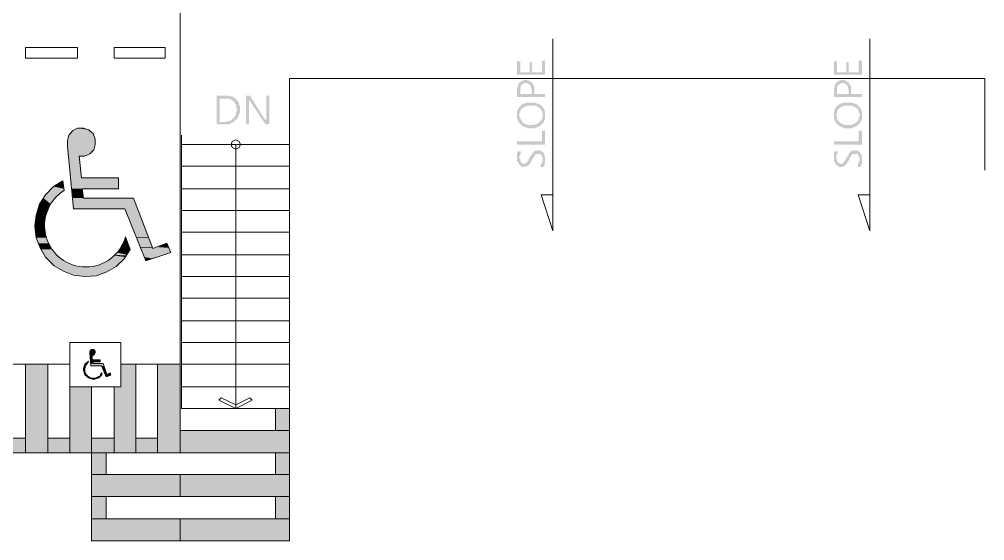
# Model space of a CAD drawing. Header units: millimetres. Extents: x -2246 to 101218, y 0 to 66109.
# Drawn here: x 59306 to 72471, y 6405 to 13514 of the extents above; entities that cross this region are included whole.
import ezdxf

# ---------------------------------------------------------------- set-up
doc = ezdxf.new("R2010")
doc.units = ezdxf.units.MM
doc.layers.add('PDF_솔리드 채우기', color=7, linetype='Continuous')
doc.layers.add('PDF_형상', color=7, linetype='Continuous')

msp = doc.modelspace()

# ---------------------------------------------------------------- hatches: boundary and pattern name
at = {"layer": 'PDF_솔리드 채우기', "transparency": 33554559}
for points in [[(66095, 12941), (66095, 12761), (66476, 12761), (66476, 12951), (66434, 12951), (66434, 12792), (66296, 12792), (66296, 12930), (66264, 12930), (66264, 12792), (66137, 12792), (66137, 12941)], [(70416, 12941), (70416, 12761), (70798, 12761), (70798, 12951), (70755, 12951), (70755, 12792), (70618, 12792), (70618, 12930), (70586, 12930), (70586, 12792), (70459, 12792), (70459, 12941)], [(66095, 12559), (66095, 12454), (66476, 12454), (66476, 12496), (66328, 12496), (66328, 12549), (66328, 12559), (66328, 12570), (66328, 12581), (66328, 12591), (66328, 12602), (66317, 12612), (66317, 12623), (66307, 12634), (66307, 12634), (66296, 12644), (66296, 12655), (66296, 12496), (66137, 12496), (66137, 12549), (66137, 12655), (66127, 12655), (66127, 12644), (66116, 12644), (66116, 12634), (66105, 12623), (66105, 12612), (66105, 12602), (66105, 12591), (66095, 12581), (66095, 12570)], [(66137, 12655), (66137, 12549), (66137, 12559), (66137, 12570), (66137, 12581), (66137, 12591), (66148, 12602), (66148, 12602), (66148, 12612), (66158, 12623), (66158, 12623), (66169, 12634), (66180, 12634), (66180, 12634), (66190, 12644), (66201, 12644), (66211, 12644), (66222, 12644), (66233, 12644), (66243, 12634), (66254, 12634), (66254, 12634), (66264, 12623), (66275, 12612), (66275, 12612), (66275, 12602), (66286, 12602), (66286, 12591), (66286, 12581), (66286, 12570), (66296, 12559), (66296, 12549), (66296, 12496), (66296, 12655), (66286, 12655), (66275, 12665), (66264, 12665), (66264, 12676), (66254, 12676), (66243, 12676), (66233, 12687), (66222, 12687), (66211, 12687), (66211, 12687), (66201, 12687), (66190, 12687), (66180, 12676), (66169, 12676), (66158, 12676), (66148, 12665), (66137, 12665)], [(70416, 12559), (70416, 12454), (70798, 12454), (70798, 12496), (70650, 12496), (70650, 12549), (70650, 12559), (70650, 12570), (70650, 12581), (70650, 12591), (70650, 12602), (70639, 12612), (70639, 12623), (70628, 12634), (70628, 12634), (70618, 12644), (70618, 12655), (70618, 12496), (70459, 12496), (70459, 12549), (70459, 12655), (70448, 12655), (70448, 12644), (70438, 12644), (70438, 12634), (70427, 12623), (70427, 12612), (70427, 12602), (70427, 12591), (70416, 12581), (70416, 12570)], [(70459, 12655), (70459, 12549), (70459, 12559), (70459, 12570), (70459, 12581), (70459, 12591), (70459, 12602), (70469, 12602), (70469, 12612), (70480, 12623), (70480, 12623), (70491, 12634), (70501, 12634), (70501, 12634), (70512, 12644), (70522, 12644), (70533, 12644), (70544, 12644), (70554, 12644), (70565, 12634), (70565, 12634), (70575, 12634), (70586, 12623), (70597, 12612), (70597, 12612), (70597, 12602), (70607, 12602), (70607, 12591), (70607, 12581), (70607, 12570), (70618, 12559), (70618, 12549), (70618, 12496), (70618, 12655), (70607, 12655), (70597, 12665), (70586, 12665), (70586, 12676), (70575, 12676), (70565, 12676), (70554, 12687), (70544, 12687), (70533, 12687), (70533, 12687), (70522, 12687), (70512, 12687), (70501, 12676), (70491, 12676), (70480, 12676), (70469, 12665), (70459, 12665)], [(62102, 12475), (61996, 12475), (61996, 12083), (62102, 12083), (62102, 12083), (62112, 12083), (62123, 12083), (62144, 12083), (62155, 12083), (62165, 12083), (62176, 12083), (62186, 12093), (62186, 12093), (62197, 12104), (62208, 12104), (62218, 12104), (62229, 12115), (62038, 12115), (62038, 12432), (62102, 12432), (62239, 12443), (62239, 12443), (62229, 12454), (62218, 12454), (62208, 12464), (62197, 12464), (62197, 12464), (62186, 12464), (62176, 12475), (62165, 12475), (62155, 12475), (62144, 12475), (62123, 12475), (62112, 12475)], [(62239, 12443), (62102, 12432), (62102, 12432), (62112, 12432), (62123, 12432), (62133, 12432), (62144, 12432), (62155, 12432), (62165, 12432), (62176, 12422), (62186, 12422), (62197, 12422), (62208, 12411), (62208, 12411), (62218, 12401), (62229, 12401), (62229, 12390), (62239, 12390), (62239, 12379), (62250, 12369), (62250, 12358), (62261, 12358), (62261, 12348), (62261, 12337), (62261, 12326), (62261, 12316), (62271, 12305), (62271, 12295), (62271, 12284), (62271, 12284), (62271, 12263), (62271, 12252), (62261, 12242), (62261, 12231), (62261, 12220), (62261, 12210), (62250, 12199), (62250, 12189), (62239, 12189), (62239, 12178), (62229, 12168), (62218, 12157), (62218, 12157), (62208, 12157), (62208, 12146), (62197, 12136), (62186, 12136), (62176, 12136), (62165, 12125), (62155, 12125), (62144, 12125), (62133, 12125), (62123, 12115), (62112, 12115), (62102, 12115), (62038, 12115), (62229, 12115), (62239, 12125), (62250, 12125), (62250, 12136), (62250, 12136), (62261, 12146), (62271, 12146), (62271, 12157), (62282, 12168), (62292, 12178), (62292, 12189), (62292, 12199), (62303, 12210), (62303, 12220), (62303, 12220), (62314, 12242), (62314, 12252), (62314, 12263), (62314, 12273), (62314, 12284), (62314, 12295), (62314, 12305), (62314, 12316), (62314, 12326), (62314, 12337), (62303, 12348), (62303, 12358), (62303, 12369), (62303, 12369), (62292, 12379), (62292, 12390), (62282, 12401), (62282, 12401), (62271, 12411), (62271, 12422), (62261, 12422), (62261, 12432), (62250, 12432)], [(62451, 12475), (62398, 12475), (62398, 12083), (62441, 12083), (62441, 12369), (62441, 12379), (62441, 12401), (62441, 12411), (62441, 12422), (62441, 12422), (62441, 12422)], [(62451, 12475), (62441, 12422), (62441, 12422), (62441, 12411), (62451, 12401), (62663, 12083), (62674, 12136), (62674, 12136), (62663, 12146), (62652, 12157)], [(62716, 12475), (62674, 12475), (62674, 12189), (62674, 12189), (62674, 12178), (62674, 12157), (62674, 12146), (62674, 12146), (62674, 12136), (62674, 12136), (62663, 12083), (62716, 12083)], [(66095, 12210), (66095, 12210), (66095, 12189), (66095, 12178), (66095, 12168), (66095, 12157), (66095, 12157), (66105, 12146), (66105, 12136), (66105, 12125), (66116, 12115), (66116, 12104), (66127, 12104), (66127, 12210), (66127, 12220), (66127, 12231), (66137, 12242), (66137, 12252), (66137, 12263), (66137, 12263), (66148, 12273), (66148, 12284), (66158, 12295), (66169, 12295), (66169, 12305), (66180, 12316), (66190, 12316), (66190, 12316), (66201, 12326), (66211, 12326), (66222, 12326), (66233, 12337), (66243, 12337), (66254, 12337), (66264, 12337), (66275, 12337), (66286, 12337), (66296, 12337), (66307, 12337), (66317, 12337), (66328, 12337), (66339, 12337), (66349, 12326), (66360, 12326), (66370, 12326), (66381, 12316), (66381, 12316), (66391, 12305), (66402, 12305), (66402, 12305), (66413, 12295), (66413, 12295), (66423, 12284), (66423, 12273), (66434, 12263), (66434, 12252), (66434, 12252), (66444, 12242), (66444, 12231), (66444, 12220), (66444, 12210), (66444, 12316), (66444, 12326), (66434, 12326), (66423, 12337), (66423, 12337), (66413, 12348), (66413, 12348), (66402, 12358), (66391, 12358), (66381, 12358), (66370, 12369), (66370, 12369), (66360, 12369), (66349, 12379), (66339, 12379), (66328, 12379), (66317, 12379), (66307, 12379), (66296, 12379), (66286, 12379), (66275, 12379), (66264, 12379), (66254, 12379), (66243, 12379), (66233, 12379), (66222, 12379), (66211, 12369), (66201, 12369), (66190, 12369), (66180, 12358), (66180, 12358), (66169, 12358), (66158, 12348), (66148, 12337), (66148, 12337), (66137, 12326), (66137, 12326), (66127, 12316), (66116, 12305), (66116, 12295), (66105, 12295), (66105, 12284), (66105, 12273), (66095, 12263), (66095, 12252), (66095, 12242), (66095, 12231), (66095, 12220)], [(70416, 12210), (70416, 12210), (70416, 12189), (70416, 12178), (70416, 12168), (70416, 12157), (70416, 12157), (70427, 12146), (70427, 12136), (70427, 12125), (70438, 12115), (70438, 12104), (70448, 12104), (70448, 12210), (70448, 12220), (70448, 12231), (70459, 12242), (70459, 12252), (70459, 12263), (70459, 12263), (70469, 12273), (70469, 12284), (70480, 12295), (70480, 12295), (70491, 12305), (70501, 12316), (70512, 12316), (70512, 12316), (70522, 12326), (70533, 12326), (70544, 12326), (70554, 12337), (70565, 12337), (70575, 12337), (70586, 12337), (70597, 12337), (70607, 12337), (70618, 12337), (70628, 12337), (70639, 12337), (70650, 12337), (70660, 12337), (70671, 12326), (70681, 12326), (70692, 12326), (70702, 12316), (70702, 12316), (70713, 12305), (70724, 12305), (70724, 12305), (70724, 12295), (70734, 12295), (70745, 12284), (70745, 12273), (70755, 12263), (70755, 12252), (70755, 12252), (70755, 12242), (70766, 12231), (70766, 12220), (70766, 12210), (70766, 12316), (70755, 12326), (70755, 12326), (70745, 12337), (70745, 12337), (70734, 12348), (70734, 12348), (70724, 12358), (70713, 12358), (70702, 12358), (70692, 12369), (70692, 12369), (70681, 12369), (70671, 12379), (70660, 12379), (70650, 12379), (70639, 12379), (70628, 12379), (70618, 12379), (70597, 12379), (70597, 12379), (70586, 12379), (70575, 12379), (70565, 12379), (70554, 12379), (70544, 12379), (70533, 12369), (70522, 12369), (70512, 12369), (70501, 12358), (70501, 12358), (70491, 12358), (70480, 12348), (70469, 12337), (70469, 12337), (70459, 12326), (70448, 12326), (70448, 12316), (70438, 12305), (70438, 12295), (70427, 12295), (70427, 12284), (70427, 12273), (70416, 12263), (70416, 12252), (70416, 12242), (70416, 12231), (70416, 12220)], [(66127, 12104), (66137, 12093), (66137, 12083), (66148, 12083), (66148, 12072), (66158, 12072), (66158, 12062), (66169, 12062), (66180, 12051), (66190, 12051), (66201, 12051), (66201, 12040), (66211, 12040), (66222, 12040), (66233, 12030), (66243, 12030), (66254, 12030), (66264, 12030), (66275, 12030), (66286, 12030), (66296, 12030), (66307, 12030), (66317, 12030), (66328, 12030), (66339, 12030), (66349, 12040), (66360, 12040), (66370, 12040), (66381, 12051), (66391, 12051), (66391, 12051), (66402, 12062), (66413, 12062), (66423, 12072), (66423, 12083), (66434, 12083), (66444, 12093), (66444, 12104), (66455, 12104), (66455, 12115), (66466, 12125), (66466, 12136), (66466, 12146), (66476, 12157), (66476, 12157), (66476, 12168), (66476, 12178), (66476, 12189), (66476, 12210), (66476, 12210), (66476, 12220), (66476, 12231), (66476, 12242), (66476, 12252), (66476, 12263), (66466, 12273), (66466, 12284), (66466, 12284), (66455, 12295), (66455, 12305), (66444, 12316), (66444, 12210), (66444, 12199), (66444, 12189), (66444, 12178), (66434, 12168), (66434, 12157), (66434, 12146), (66423, 12136), (66423, 12136), (66413, 12125), (66402, 12115), (66402, 12104), (66391, 12104), (66381, 12104), (66381, 12093), (66370, 12093), (66360, 12083), (66349, 12083), (66339, 12083), (66328, 12072), (66317, 12072), (66307, 12072), (66296, 12072), (66286, 12072), (66275, 12072), (66264, 12072), (66254, 12072), (66243, 12072), (66233, 12083), (66222, 12083), (66211, 12083), (66211, 12093), (66201, 12093), (66190, 12093), (66180, 12104), (66169, 12115), (66169, 12115), (66158, 12125), (66158, 12136), (66148, 12136), (66148, 12146), (66137, 12157), (66137, 12168), (66137, 12178), (66127, 12189), (66127, 12199), (66127, 12210)], [(70448, 12104), (70448, 12093), (70459, 12083), (70469, 12083), (70469, 12072), (70480, 12072), (70480, 12062), (70491, 12062), (70501, 12051), (70512, 12051), (70522, 12051), (70522, 12040), (70533, 12040), (70544, 12040), (70554, 12030), (70565, 12030), (70575, 12030), (70586, 12030), (70597, 12030), (70607, 12030), (70618, 12030), (70628, 12030), (70639, 12030), (70650, 12030), (70660, 12030), (70671, 12040), (70681, 12040), (70692, 12040), (70702, 12051), (70702, 12051), (70713, 12051), (70724, 12062), (70734, 12062), (70745, 12072), (70745, 12083), (70755, 12083), (70766, 12093), (70766, 12104), (70777, 12104), (70777, 12115), (70787, 12125), (70787, 12136), (70787, 12146), (70798, 12157), (70798, 12157), (70798, 12168), (70798, 12178), (70798, 12189), (70798, 12210), (70798, 12210), (70798, 12220), (70798, 12231), (70798, 12242), (70798, 12252), (70798, 12263), (70787, 12273), (70787, 12284), (70787, 12284), (70777, 12295), (70777, 12305), (70766, 12316), (70766, 12210), (70766, 12199), (70766, 12189), (70755, 12178), (70755, 12168), (70755, 12157), (70755, 12146), (70745, 12136), (70745, 12136), (70734, 12125), (70724, 12115), (70724, 12104), (70713, 12104), (70702, 12104), (70702, 12093), (70692, 12093), (70681, 12083), (70671, 12083), (70660, 12083), (70650, 12072), (70639, 12072), (70628, 12072), (70618, 12072), (70607, 12072), (70597, 12072), (70586, 12072), (70575, 12072), (70565, 12072), (70554, 12083), (70544, 12083), (70533, 12083), (70522, 12093), (70522, 12093), (70512, 12093), (70501, 12104), (70491, 12115), (70491, 12115), (70480, 12125), (70469, 12136), (70469, 12136), (70459, 12146), (70459, 12157), (70459, 12168), (70459, 12178), (70448, 12189), (70448, 12199), (70448, 12210)], [(66095, 11850), (66095, 11807), (66476, 11807), (66476, 11998), (66434, 11998), (66434, 11850)], [(70416, 11850), (70416, 11807), (70798, 11807), (70798, 11998), (70755, 11998), (70755, 11850)], [(66127, 11532), (66137, 11521), (66148, 11521), (66148, 11511), (66158, 11511), (66169, 11500), (66180, 11500), (66190, 11500), (66190, 11500), (66201, 11500), (66211, 11511), (66222, 11511), (66233, 11511), (66243, 11521), (66254, 11521), (66254, 11521), (66254, 11532), (66264, 11543), (66264, 11543), (66275, 11553), (66275, 11564), (66286, 11574), (66296, 11585), (66296, 11596), (66296, 11596), (66307, 11617), (66317, 11627), (66317, 11638), (66328, 11638), (66328, 11649), (66328, 11659), (66328, 11659), (66339, 11659), (66349, 11670), (66349, 11680), (66349, 11680), (66360, 11680), (66370, 11680), (66381, 11680), (66381, 11680), (66391, 11680), (66402, 11680), (66413, 11680), (66413, 11680), (66423, 11670), (66423, 11659), (66434, 11659), (66434, 11649), (66434, 11638), (66444, 11627), (66444, 11617), (66444, 11606), (66444, 11701), (66434, 11712), (66434, 11712), (66423, 11723), (66413, 11723), (66402, 11723), (66391, 11723), (66381, 11733), (66370, 11723), (66360, 11723), (66349, 11723), (66339, 11723), (66328, 11712), (66328, 11712), (66317, 11701), (66317, 11701), (66307, 11691), (66307, 11691), (66296, 11680), (66296, 11670), (66286, 11659), (66275, 11649), (66275, 11638), (66264, 11627), (66264, 11627), (66254, 11606), (66254, 11596), (66243, 11585), (66243, 11585), (66233, 11574), (66233, 11564), (66233, 11564), (66222, 11564), (66222, 11553), (66211, 11553), (66201, 11543), (66190, 11543), (66180, 11543), (66169, 11553), (66158, 11553), (66148, 11564), (66148, 11574), (66137, 11574), (66137, 11585), (66137, 11596), (66137, 11606), (66127, 11617), (66127, 11627)], [(70448, 11532), (70459, 11521), (70469, 11521), (70469, 11511), (70480, 11511), (70491, 11500), (70501, 11500), (70512, 11500), (70512, 11500), (70522, 11500), (70533, 11511), (70544, 11511), (70554, 11511), (70565, 11521), (70565, 11521), (70575, 11521), (70575, 11532), (70586, 11543), (70586, 11543), (70597, 11553), (70597, 11564), (70607, 11574), (70618, 11585), (70618, 11596), (70618, 11596), (70628, 11617), (70639, 11627), (70639, 11638), (70639, 11638), (70650, 11649), (70650, 11659), (70650, 11659), (70660, 11659), (70660, 11670), (70671, 11680), (70671, 11680), (70681, 11680), (70692, 11680), (70702, 11680), (70702, 11680), (70713, 11680), (70724, 11680), (70734, 11680), (70734, 11680), (70745, 11670), (70745, 11659), (70755, 11659), (70755, 11649), (70755, 11638), (70766, 11627), (70766, 11617), (70766, 11606), (70766, 11701), (70755, 11712), (70745, 11712), (70745, 11723), (70734, 11723), (70724, 11723), (70713, 11723), (70702, 11733), (70692, 11723), (70681, 11723), (70671, 11723), (70660, 11723), (70650, 11712), (70639, 11712), (70639, 11701), (70639, 11701), (70628, 11691), (70628, 11691), (70618, 11680), (70618, 11670), (70607, 11659), (70597, 11649), (70597, 11638), (70586, 11627), (70586, 11627), (70575, 11606), (70575, 11596), (70565, 11585), (70565, 11585), (70554, 11574), (70554, 11564), (70544, 11564), (70544, 11564), (70533, 11553), (70533, 11553), (70522, 11543), (70512, 11543), (70501, 11543), (70491, 11553), (70480, 11553), (70469, 11564), (70469, 11574), (70459, 11574), (70459, 11585), (70459, 11596), (70448, 11606), (70448, 11617), (70448, 11627)], [(66095, 11638), (66095, 11627), (66095, 11617), (66095, 11606), (66095, 11596), (66095, 11585), (66105, 11574), (66105, 11564), (66105, 11553), (66116, 11553), (66116, 11543), (66127, 11532), (66127, 11532), (66127, 11627), (66127, 11638), (66127, 11649), (66137, 11659), (66137, 11670), (66137, 11680), (66137, 11691), (66148, 11691), (66148, 11701), (66148, 11712), (66105, 11712), (66105, 11701), (66095, 11701), (66095, 11691), (66095, 11680), (66095, 11670), (66095, 11659), (66095, 11649)], [(66413, 11500), (66455, 11500), (66455, 11511), (66466, 11511), (66466, 11521), (66466, 11532), (66476, 11543), (66476, 11553), (66476, 11564), (66476, 11574), (66476, 11585), (66476, 11596), (66476, 11606), (66476, 11617), (66476, 11627), (66476, 11638), (66476, 11649), (66466, 11659), (66466, 11670), (66466, 11680), (66455, 11680), (66455, 11691), (66455, 11701), (66444, 11701), (66444, 11606), (66444, 11606), (66444, 11596), (66444, 11585), (66434, 11574), (66434, 11564), (66434, 11553), (66434, 11553), (66423, 11543), (66423, 11532), (66423, 11521), (66413, 11511)], [(70416, 11638), (70416, 11627), (70416, 11617), (70416, 11606), (70416, 11596), (70416, 11585), (70427, 11574), (70427, 11564), (70427, 11553), (70438, 11553), (70438, 11543), (70438, 11532), (70448, 11532), (70448, 11627), (70448, 11638), (70448, 11649), (70448, 11659), (70459, 11670), (70459, 11680), (70459, 11691), (70469, 11691), (70469, 11701), (70469, 11712), (70427, 11712), (70427, 11701), (70416, 11701), (70416, 11691), (70416, 11680), (70416, 11670), (70416, 11659), (70416, 11649)], [(70734, 11500), (70777, 11500), (70777, 11511), (70787, 11511), (70787, 11521), (70787, 11532), (70798, 11543), (70798, 11553), (70798, 11564), (70798, 11574), (70798, 11585), (70798, 11596), (70798, 11606), (70798, 11617), (70798, 11627), (70798, 11638), (70798, 11649), (70787, 11659), (70787, 11670), (70787, 11680), (70777, 11680), (70777, 11691), (70777, 11701), (70766, 11701), (70766, 11606), (70766, 11606), (70766, 11596), (70766, 11585), (70755, 11574), (70755, 11564), (70755, 11553), (70755, 11553), (70745, 11543), (70745, 11532), (70745, 11521), (70734, 11511)]]:
    msp.add_hatch(color=256, dxfattribs=at).paths.add_polyline_path(points)

# ---------------------------------------------------------------- linework, layer by layer
for points in [[(66328, 12559), (66328, 12549), (66328, 12549)], [(70650, 12559), (70650, 12549), (70650, 12549)], [(60036, 11998), (60004, 11956), (60312, 11956)], [(60057, 12009), (60036, 11998), (60269, 11998)], [(60036, 11998), (60269, 11998), (60312, 11956)], [(60100, 12030), (60057, 12009), (60248, 12009)], [(60057, 12009), (60248, 12009), (60269, 11998)], [(60184, 12030), (60100, 12030), (60195, 12030)], [(60100, 12030), (60195, 12030), (60248, 12009)], [(59983, 11935), (59962, 11882), (60343, 11882)], [(59962, 11882), (59962, 11860), (60343, 11860)], [(59962, 11882), (60343, 11882), (60343, 11860)], [(59962, 11860), (59962, 11807), (60343, 11807)], [(59962, 11860), (60343, 11860), (60343, 11807)], [(60004, 11956), (59983, 11935), (60322, 11935)], [(59983, 11935), (60322, 11935), (60343, 11882)], [(60004, 11956), (60312, 11956), (60322, 11935)], [(59962, 11807), (59962, 11786), (60343, 11786)], [(59962, 11807), (60343, 11807), (60343, 11786)], [(59962, 11786), (59973, 11733), (60322, 11733)], [(59962, 11786), (60343, 11786), (60322, 11733)], [(59973, 11733), (59973, 11680), (60269, 11680)], [(59973, 11733), (60322, 11733), (60269, 11680)], [(59973, 11680), (59973, 11649), (60195, 11649)], [(59973, 11680), (60269, 11680), (60195, 11649)], [(59973, 11649), (60121, 11649), (60121, 11649)], [(59973, 11649), (60195, 11649), (60121, 11649)], [(59973, 11649), (60004, 11352), (60153, 11352)], [(59973, 11649), (60121, 11649), (60153, 11352)], [(60004, 11352), (60015, 11310), (60661, 11310)], [(60004, 11352), (60661, 11352), (60661, 11310)], [(60153, 11352), (60661, 11352), (60661, 11352)], [(59750, 11204), (59718, 11182), (59920, 11182)], [(59771, 11235), (59750, 11204), (59920, 11204)], [(59750, 11204), (59920, 11204), (59920, 11182)], [(59898, 11310), (59771, 11235), (59909, 11235)], [(59771, 11235), (59909, 11235), (59920, 11204)], [(60015, 11310), (60026, 11235), (60661, 11235)], [(60015, 11310), (60661, 11310), (60661, 11235)], [(60026, 11235), (60026, 11204), (60661, 11204)], [(60026, 11235), (60661, 11235), (60661, 11204)], [(60026, 11204), (60026, 11182), (60174, 11182)], [(60026, 11204), (60163, 11204), (60174, 11182)], [(60163, 11204), (60661, 11204), (60661, 11204)], [(59634, 11077), (59581, 10992), (59740, 10992)], [(59644, 11087), (59634, 11077), (59803, 11077)], [(59634, 11077), (59803, 11077), (59803, 11077)], [(59634, 11077), (59803, 11077), (59803, 11077)], [(59634, 11077), (59803, 11077), (59740, 10992)], [(59665, 11119), (59644, 11087), (59814, 11087)], [(59644, 11087), (59814, 11087), (59803, 11077)], [(59718, 11182), (59665, 11119), (59846, 11119)], [(59665, 11119), (59846, 11119), (59814, 11087)], [(59718, 11182), (59920, 11182), (59846, 11119)], [(60026, 11182), (60036, 11119), (60174, 11119)], [(60026, 11182), (60174, 11182), (60174, 11119)], [(60036, 11119), (60036, 11087), (60174, 11087)], [(60036, 11119), (60174, 11119), (60174, 11087)], [(60036, 11087), (60036, 11077), (60184, 11077)], [(60036, 11087), (60174, 11087), (60184, 11077)], [(60036, 11077), (60184, 11077), (60184, 11077)], [(60036, 11077), (60184, 11077), (60184, 11077)], [(60036, 11077), (60047, 10992), (60894, 10992)], [(60036, 11077), (60862, 11077), (60894, 10992)], [(60862, 11077), (60184, 11077), (60184, 11077)], [(59560, 10928), (59538, 10844), (59676, 10844)], [(59581, 10971), (59560, 10928), (59708, 10928)], [(59560, 10928), (59708, 10928), (59676, 10844)], [(59581, 10992), (59581, 10971), (59718, 10971)], [(59581, 10992), (59740, 10992), (59718, 10971)], [(59581, 10971), (59718, 10971), (59708, 10928)], [(60047, 10992), (60047, 10971), (60905, 10971)], [(60047, 10992), (60894, 10992), (60905, 10971)], [(60047, 10971), (60047, 10928), (60926, 10928)], [(60047, 10971), (60905, 10971), (60926, 10928)], [(60047, 10928), (60746, 10928), (60746, 10928)], [(60746, 10928), (60778, 10844), (60947, 10844)], [(60746, 10928), (60926, 10928), (60947, 10844)], [(59538, 10833), (59517, 10695), (59655, 10695)], [(59538, 10844), (59538, 10833), (59665, 10833)], [(59538, 10844), (59676, 10844), (59665, 10833)], [(59538, 10833), (59665, 10833), (59655, 10695)], [(60778, 10844), (60788, 10833), (60958, 10833)], [(60778, 10844), (60947, 10844), (60958, 10833)], [(60788, 10833), (60841, 10695), (61011, 10695)], [(60788, 10833), (60958, 10833), (61011, 10695)], [(59517, 10695), (59655, 10695), (59655, 10695)], [(59517, 10695), (59655, 10695), (59655, 10695)], [(59517, 10695), (59538, 10547), (59676, 10547)], [(59517, 10695), (59655, 10695), (59676, 10547)], [(60841, 10695), (61011, 10695), (61011, 10695)], [(60841, 10695), (61011, 10695), (61011, 10695)], [(60841, 10695), (60894, 10547), (61064, 10547)], [(60841, 10695), (61011, 10695), (61064, 10547)], [(59538, 10547), (59676, 10547), (59676, 10547)], [(59538, 10547), (59676, 10547), (59676, 10547)], [(59538, 10547), (59538, 10536), (59676, 10536)], [(59538, 10547), (59676, 10547), (59676, 10536)], [(59538, 10536), (59570, 10462), (59708, 10462)], [(59538, 10536), (59676, 10536), (59708, 10462)], [(60756, 10536), (60725, 10462), (60788, 10462)], [(60756, 10547), (60756, 10536), (60756, 10536)], [(60756, 10536), (60788, 10462), (60788, 10462)], [(60894, 10547), (60905, 10547), (61064, 10547)], [(60894, 10547), (61064, 10547), (61064, 10547)], [(60905, 10547), (60905, 10536), (61064, 10536)], [(60905, 10547), (61064, 10547), (61064, 10536)], [(60905, 10536), (60937, 10462), (61095, 10462)], [(60905, 10536), (61064, 10536), (61095, 10462)], [(59570, 10462), (59581, 10409), (59729, 10409)], [(59570, 10462), (59708, 10462), (59729, 10409)], [(59581, 10409), (59729, 10409), (59729, 10409)], [(59581, 10409), (59729, 10409), (59729, 10409)], [(59581, 10409), (59591, 10399), (59740, 10399)], [(59581, 10409), (59729, 10409), (59740, 10399)], [(60703, 10409), (60693, 10399), (60820, 10399)], [(60725, 10462), (60703, 10409), (60809, 10409)], [(60703, 10409), (60809, 10409), (60809, 10409)], [(60703, 10409), (60809, 10409), (60809, 10409)], [(60703, 10409), (60809, 10409), (60820, 10399)], [(60725, 10462), (60788, 10462), (60809, 10409)], [(60937, 10462), (60958, 10409), (61117, 10409)], [(60937, 10462), (61095, 10462), (61117, 10409)], [(60958, 10409), (61117, 10409), (61117, 10409)], [(60958, 10409), (61117, 10409), (61117, 10409)], [(60958, 10409), (60958, 10399), (61117, 10399)], [(60958, 10409), (61117, 10409), (61117, 10399)], [(61191, 10409), (61159, 10399), (61339, 10399)], [(61201, 10409), (61191, 10409), (61339, 10409)], [(61191, 10409), (61339, 10409), (61339, 10399)], [(61318, 10462), (61201, 10409), (61339, 10409)], [(61201, 10409), (61339, 10409), (61339, 10409)], [(59591, 10399), (59602, 10388), (59750, 10388)], [(59591, 10399), (59740, 10399), (59750, 10388)], [(59602, 10388), (59602, 10377), (59761, 10377)], [(59602, 10388), (59750, 10388), (59761, 10377)], [(59602, 10377), (59634, 10335), (59793, 10335)], [(59602, 10377), (59761, 10377), (59793, 10335)], [(59634, 10335), (59644, 10303), (59824, 10303)], [(59634, 10335), (59793, 10335), (59824, 10303)], [(59644, 10303), (59655, 10293), (59824, 10293)], [(59644, 10303), (59824, 10303), (59824, 10293)], [(59655, 10293), (59665, 10272), (59867, 10272)], [(59655, 10293), (59824, 10293), (59867, 10272)], [(59665, 10272), (59687, 10250), (59888, 10250)], [(59665, 10272), (59867, 10272), (59888, 10250)], [(60566, 10272), (60545, 10250), (60735, 10250)], [(60608, 10293), (60566, 10272), (60756, 10272)], [(60566, 10272), (60756, 10272), (60735, 10250)], [(60640, 10335), (60608, 10303), (60778, 10303)], [(60608, 10303), (60608, 10293), (60767, 10293)], [(60608, 10303), (60778, 10303), (60767, 10293)], [(60608, 10293), (60767, 10293), (60756, 10272)], [(60672, 10377), (60640, 10335), (60799, 10335)], [(60640, 10335), (60799, 10335), (60778, 10303)], [(60682, 10388), (60672, 10377), (60820, 10377)], [(60672, 10377), (60820, 10377), (60799, 10335)], [(60693, 10399), (60682, 10388), (60820, 10388)], [(60682, 10388), (60820, 10388), (60820, 10377)], [(60693, 10399), (60820, 10399), (60820, 10388)], [(60958, 10399), (60968, 10388), (61127, 10388)], [(60958, 10399), (61117, 10399), (61127, 10388)], [(60968, 10388), (60968, 10377), (61350, 10377)], [(60968, 10388), (61350, 10388), (61350, 10377)], [(60968, 10377), (60989, 10335), (61371, 10335)], [(60968, 10377), (61350, 10377), (61371, 10335)], [(60989, 10335), (61000, 10303), (61275, 10303)], [(60989, 10335), (61371, 10335), (61275, 10303)], [(61000, 10303), (61000, 10293), (61265, 10293)], [(61000, 10303), (61275, 10303), (61265, 10293)], [(61000, 10293), (61011, 10272), (61191, 10272)], [(61000, 10293), (61265, 10293), (61191, 10272)], [(61011, 10272), (61021, 10250), (61138, 10250)], [(61011, 10272), (61191, 10272), (61138, 10250)], [(61159, 10399), (61127, 10388), (61350, 10388)], [(61159, 10399), (61339, 10399), (61350, 10388)], [(59687, 10250), (59718, 10219), (59930, 10219)], [(59687, 10250), (59888, 10250), (59930, 10219)], [(59718, 10219), (59729, 10208), (59941, 10208)], [(59718, 10219), (59930, 10219), (59941, 10208)], [(59729, 10208), (59941, 10208), (59941, 10208)], [(59729, 10208), (59941, 10208), (59941, 10208)], [(59729, 10208), (59782, 10155), (60057, 10155)], [(59729, 10208), (59941, 10208), (60057, 10155)], [(59782, 10155), (60068, 10155), (60068, 10155)], [(59782, 10155), (60057, 10155), (60068, 10155)], [(59782, 10155), (60079, 10155), (60079, 10155)], [(59782, 10155), (60068, 10155), (60079, 10155)], [(59782, 10155), (59803, 10144), (60153, 10144)], [(59782, 10155), (60079, 10155), (60153, 10144)], [(59803, 10144), (59814, 10134), (60216, 10134)], [(59803, 10144), (60153, 10144), (60216, 10134)], [(60280, 10144), (60216, 10134), (60619, 10134)], [(60354, 10155), (60280, 10144), (60629, 10144)], [(60280, 10144), (60629, 10144), (60619, 10134)], [(60365, 10155), (60354, 10155), (60640, 10155)], [(60354, 10155), (60640, 10155), (60629, 10144)], [(60492, 10208), (60365, 10155), (60640, 10155)], [(60365, 10155), (60640, 10155), (60640, 10155)], [(60365, 10155), (60640, 10155), (60640, 10155)], [(60365, 10155), (60640, 10155), (60640, 10155)], [(60502, 10219), (60492, 10208), (60703, 10208)], [(60492, 10208), (60693, 10208), (60693, 10208)], [(60492, 10208), (60703, 10208), (60693, 10208)], [(60492, 10208), (60693, 10208), (60640, 10155)], [(60545, 10250), (60502, 10219), (60703, 10219)], [(60502, 10219), (60703, 10219), (60703, 10208)], [(60545, 10250), (60735, 10250), (60703, 10219)], [(61021, 10250), (61138, 10250), (61032, 10219)], [(59814, 10134), (59909, 10081), (60513, 10081)], [(59814, 10134), (60619, 10134), (60513, 10081)], [(59909, 10081), (59930, 10070), (60502, 10070)], [(59909, 10081), (60513, 10081), (60502, 10070)], [(59930, 10070), (60047, 10028), (60365, 10028)], [(59930, 10070), (60502, 10070), (60365, 10028)], [(60047, 10028), (60089, 10017), (60354, 10017)], [(60047, 10028), (60365, 10028), (60354, 10017)], [(60089, 10017), (60354, 10017), (60206, 10007)], [(60290, 9011), (60269, 8990), (60343, 8990)], [(60269, 8990), (60343, 8990), (60343, 8990)], [(60269, 8990), (60343, 8990), (60343, 8990)], [(60269, 8990), (60269, 8969), (60343, 8969)], [(60269, 8990), (60343, 8990), (60343, 8969)], [(60269, 8969), (60343, 8969), (60343, 8969)], [(60269, 8969), (60343, 8969), (60343, 8969)], [(60269, 8969), (60269, 8937), (60322, 8937)], [(60269, 8969), (60343, 8969), (60322, 8937)], [(60322, 9011), (60290, 9011), (60290, 9011)], [(60290, 9011), (60322, 9011), (60343, 8990)], [(60227, 8842), (60195, 8820), (60237, 8820)], [(60248, 8863), (60227, 8842), (60259, 8842)], [(60227, 8842), (60259, 8842), (60259, 8842)], [(60227, 8842), (60259, 8842), (60259, 8842)], [(60227, 8842), (60259, 8842), (60237, 8820)], [(60269, 8937), (60301, 8937), (60301, 8937)], [(60269, 8937), (60322, 8937), (60301, 8937)], [(60269, 8937), (60280, 8873), (60301, 8873)], [(60269, 8937), (60301, 8937), (60301, 8873)], [(60280, 8873), (60280, 8863), (60407, 8863)], [(60280, 8873), (60407, 8873), (60407, 8863)], [(60280, 8863), (60280, 8842), (60407, 8842)], [(60280, 8863), (60407, 8863), (60407, 8842)], [(60280, 8842), (60312, 8842), (60312, 8842)], [(60280, 8842), (60312, 8842), (60312, 8842)], [(60280, 8842), (60280, 8820), (60312, 8820)], [(60280, 8842), (60312, 8842), (60312, 8820)], [(60301, 8873), (60407, 8873), (60407, 8873)], [(60312, 8842), (60407, 8842), (60407, 8842)], [(59390, 8810), (59697, 8810), (59697, 8810)], [(59390, 8810), (59390, 7602), (59697, 7602)], [(59390, 8810), (59697, 8810), (59697, 7602)], [(60184, 8789), (60174, 8746), (60206, 8746)], [(60174, 8746), (60174, 8725), (60206, 8725)], [(60174, 8746), (60206, 8746), (60206, 8725)], [(60174, 8725), (60184, 8704), (60206, 8704)], [(60174, 8725), (60206, 8725), (60206, 8704)], [(60195, 8810), (60184, 8789), (60216, 8789)], [(60184, 8789), (60216, 8789), (60216, 8789)], [(60184, 8789), (60216, 8789), (60216, 8789)], [(60184, 8789), (60216, 8789), (60206, 8746)], [(60184, 8704), (60184, 8693), (60216, 8693)], [(60184, 8704), (60206, 8704), (60216, 8693)], [(60184, 8693), (60195, 8672), (60227, 8672)], [(60184, 8693), (60216, 8693), (60227, 8672)], [(60195, 8820), (60237, 8820), (60237, 8820)], [(60195, 8820), (60237, 8820), (60237, 8820)], [(60195, 8820), (60195, 8810), (60237, 8810)], [(60195, 8820), (60237, 8820), (60237, 8810)], [(60195, 8810), (60237, 8810), (60216, 8789)], [(60280, 8820), (60312, 8820), (60312, 8820)], [(60280, 8820), (60312, 8820), (60312, 8820)], [(60280, 8820), (60280, 8810), (60449, 8810)], [(60280, 8820), (60449, 8820), (60449, 8810)], [(60280, 8810), (60280, 8789), (60460, 8789)], [(60280, 8810), (60449, 8810), (60460, 8789)], [(60280, 8789), (60460, 8789), (60460, 8789)], [(60280, 8789), (60460, 8789), (60460, 8789)], [(60280, 8789), (60428, 8789), (60428, 8789)], [(60449, 8820), (60312, 8820), (60312, 8820)], [(60418, 8693), (60407, 8672), (60439, 8672)], [(60428, 8704), (60418, 8693), (60439, 8693)], [(60418, 8693), (60439, 8693), (60439, 8672)], [(60428, 8789), (60449, 8746), (60481, 8746)], [(60428, 8789), (60460, 8789), (60481, 8746)], [(60449, 8746), (60449, 8725), (60481, 8725)], [(60449, 8746), (60481, 8746), (60481, 8725)], [(60449, 8725), (60460, 8704), (60492, 8704)], [(60449, 8725), (60481, 8725), (60492, 8704)], [(60460, 8704), (60470, 8693), (60502, 8693)], [(60460, 8704), (60492, 8704), (60502, 8693)], [(60470, 8693), (60470, 8672), (60502, 8672)], [(60470, 8693), (60502, 8693), (60502, 8672)], [(60545, 8693), (60502, 8672), (60555, 8672)], [(60894, 8810), (60693, 8810), (60693, 8810)], [(60693, 8810), (60693, 8503), (60894, 8503)], [(60693, 8810), (60894, 8810), (60894, 8503)], [(61191, 8810), (61498, 8810), (61498, 8810)], [(61191, 8810), (61191, 7602), (61498, 7602)], [(61191, 8810), (61498, 8810), (61498, 7602)], [(60195, 8672), (60227, 8672), (60227, 8672)], [(60195, 8672), (60227, 8672), (60227, 8672)], [(60195, 8672), (60227, 8672), (60227, 8672)], [(60195, 8672), (60227, 8672), (60227, 8672)], [(60195, 8672), (60227, 8672), (60227, 8672)], [(60195, 8672), (60227, 8672), (60227, 8672)], [(60195, 8672), (60195, 8662), (60237, 8662)], [(60195, 8672), (60227, 8672), (60237, 8662)], [(60195, 8662), (60206, 8651), (60248, 8651)], [(60195, 8662), (60237, 8662), (60248, 8651)], [(60206, 8651), (60227, 8640), (60269, 8640)], [(60206, 8651), (60248, 8651), (60269, 8640)], [(60227, 8640), (60227, 8630), (60280, 8630)], [(60227, 8640), (60269, 8640), (60280, 8630)], [(60227, 8630), (60237, 8630), (60343, 8630)], [(60227, 8630), (60280, 8630), (60343, 8630)], [(60237, 8630), (60248, 8619), (60396, 8619)], [(60237, 8630), (60396, 8630), (60396, 8619)], [(60248, 8619), (60386, 8619), (60386, 8619)], [(60248, 8619), (60396, 8619), (60386, 8619)], [(60248, 8619), (60386, 8619), (60322, 8598)], [(60354, 8630), (60343, 8630), (60396, 8630)], [(60365, 8640), (60354, 8630), (60407, 8630)], [(60354, 8630), (60407, 8630), (60396, 8630)], [(60396, 8651), (60365, 8640), (60418, 8640)], [(60365, 8640), (60418, 8640), (60407, 8630)], [(60407, 8662), (60396, 8651), (60428, 8651)], [(60396, 8651), (60428, 8651), (60418, 8640)], [(60407, 8672), (60439, 8672), (60439, 8672)], [(60407, 8672), (60439, 8672), (60439, 8672)], [(60407, 8672), (60439, 8672), (60439, 8672)], [(60407, 8672), (60439, 8672), (60439, 8672)], [(60407, 8672), (60439, 8672), (60439, 8672)], [(60407, 8672), (60439, 8672), (60439, 8672)], [(60407, 8672), (60407, 8662), (60439, 8662)], [(60407, 8672), (60439, 8672), (60439, 8662)], [(60407, 8662), (60439, 8662), (60428, 8651)], [(60470, 8672), (60555, 8672), (60555, 8672)], [(60470, 8672), (60555, 8672), (60555, 8672)], [(60470, 8672), (60555, 8672), (60555, 8672)], [(60470, 8672), (60555, 8672), (60555, 8672)], [(60470, 8672), (60555, 8672), (60555, 8672)], [(60470, 8672), (60555, 8672), (60555, 8672)], [(60470, 8672), (60481, 8662), (60555, 8662)], [(60470, 8672), (60555, 8672), (60555, 8662)], [(60481, 8662), (60481, 8651), (60523, 8651)], [(60481, 8662), (60555, 8662), (60523, 8651)], [(60481, 8651), (60523, 8651), (60492, 8640)], [(59994, 8503), (60290, 8503), (60290, 8503)], [(59994, 8503), (59994, 7602), (60290, 7602)], [(59994, 8503), (60290, 8503), (60290, 7602)], [(60598, 8503), (60693, 8503), (60693, 8503)], [(60598, 8503), (60598, 7602), (60894, 7602)], [(60598, 8503), (60894, 8503), (60894, 7602)], [(62801, 8206), (62991, 8206), (62991, 8206)], [(62801, 8206), (62801, 7909), (62991, 7909)], [(62801, 8206), (62991, 8206), (62991, 7909)], [(61498, 7909), (62991, 7909), (62991, 7909)], [(61498, 7909), (61498, 7602), (62991, 7602)], [(61498, 7909), (62991, 7909), (62991, 7602)], [(62801, 7909), (62991, 7909), (62991, 7909)], [(59093, 7804), (59390, 7804), (59390, 7804)], [(59093, 7804), (59093, 7602), (59390, 7602)], [(59093, 7804), (59390, 7804), (59390, 7602)], [(59697, 7804), (59994, 7804), (59994, 7804)], [(59697, 7804), (59697, 7602), (59994, 7602)], [(59697, 7804), (59994, 7804), (59994, 7602)], [(60290, 7804), (60598, 7804), (60598, 7804)], [(60290, 7804), (60290, 7602), (60598, 7602)], [(60290, 7804), (60598, 7804), (60598, 7602)], [(60894, 7804), (61191, 7804), (61191, 7804)], [(60894, 7804), (60894, 7602), (61191, 7602)], [(60894, 7804), (61191, 7804), (61191, 7602)], [(59093, 7602), (59390, 7602), (59390, 7602)], [(59390, 7602), (59697, 7602), (59697, 7602)], [(59697, 7602), (59994, 7602), (59994, 7602)], [(59994, 7602), (60290, 7602), (60290, 7602)], [(60290, 7602), (60598, 7602), (60598, 7602)], [(60290, 7602), (60492, 7602), (60492, 7602)], [(60290, 7602), (60290, 7306), (60492, 7306)], [(60290, 7602), (60492, 7602), (60492, 7306)], [(60598, 7602), (60894, 7602), (60894, 7602)], [(60894, 7602), (61191, 7602), (61191, 7602)], [(61191, 7602), (61498, 7602), (61498, 7602)], [(61498, 7602), (62991, 7602), (62991, 7602)], [(62801, 7602), (62991, 7602), (62991, 7602)], [(62801, 7602), (62801, 7306), (62991, 7306)], [(62801, 7602), (62991, 7602), (62991, 7306)], [(60290, 7306), (61498, 7306), (61498, 7306)], [(60290, 7306), (60290, 7009), (61498, 7009)], [(60290, 7306), (61498, 7306), (61498, 7009)], [(60290, 7306), (60492, 7306), (60492, 7306)], [(61498, 7306), (62991, 7306), (62991, 7306)], [(61498, 7306), (61498, 7009), (62991, 7009)], [(61498, 7306), (62991, 7306), (62991, 7009)], [(62801, 7306), (62991, 7306), (62991, 7306)], [(60290, 7009), (61498, 7009), (61498, 7009)], [(60290, 7009), (60492, 7009), (60492, 7009)], [(60290, 7009), (60290, 6702), (60492, 6702)], [(60290, 7009), (60492, 7009), (60492, 6702)], [(61498, 7009), (62991, 7009), (62991, 7009)], [(62801, 7009), (62991, 7009), (62991, 7009)], [(62801, 7009), (62801, 6702), (62991, 6702)], [(62801, 7009), (62991, 7009), (62991, 6702)], [(60290, 6702), (61498, 6702), (61498, 6702)], [(60290, 6702), (60290, 6405), (61498, 6405)], [(60290, 6702), (61498, 6702), (61498, 6405)], [(60290, 6702), (60492, 6702), (60492, 6702)], [(61498, 6702), (62991, 6702), (62991, 6702)], [(61498, 6702), (61498, 6405), (62991, 6405)], [(61498, 6702), (62991, 6702), (62991, 6405)], [(62801, 6702), (62991, 6702), (62991, 6702)], [(60290, 6405), (61498, 6405), (61498, 6405)], [(61498, 6405), (62991, 6405), (62991, 6405)]]:
    msp.add_solid(points, dxfattribs=at)
at = {"layer": 'PDF_형상', "lineweight": 5}
for points in [[(59994, 8810), (58193, 8810), (58193, 13809), (61498, 13809), (61498, 8810), (60693, 8810)], [(66582, 11119), (66423, 11119), (66582, 10632), (66582, 13248)], [(70904, 11119), (70745, 11119), (70904, 10632), (70904, 13248)], [(62991, 11807), (62991, 12708), (72471, 12708), (72471, 11458)], [(61519, 11807), (62991, 11807), (62991, 8206), (61519, 8206), (61519, 11935)], [(62261, 8206), (62261, 11807), (62261, 8259)], [(62991, 11511), (61519, 11511)], [(62991, 11204), (61519, 11204)], [(62991, 10907), (61519, 10907)], [(62991, 10303), (61519, 10303)], [(62991, 10007), (61519, 10007)], [(62991, 9710), (61519, 9710)], [(62991, 9403), (61519, 9403)], [(62991, 9106), (61519, 9106)], [(62991, 8810), (61519, 8810)], [(62991, 8503), (61519, 8503)]]:
    msp.add_lwpolyline(points, dxfattribs=at)
for points in [[(60100, 13131), (59390, 13131), (59390, 12983), (60100, 12983)], [(61297, 13131), (60598, 13131), (60598, 12983), (61297, 12983)], [(59962, 11786), (60047, 10928), (60746, 10928), (61032, 10219), (61371, 10335), (61318, 10462), (61127, 10388), (60862, 11077), (60184, 11077), (60163, 11204), (60661, 11204), (60661, 11352), (60153, 11352), (60121, 11649), (60195, 11649), (60269, 11680), (60322, 11733), (60343, 11807), (60343, 11882), (60312, 11956), (60248, 12009), (60184, 12030), (60100, 12030), (60036, 11998), (59983, 11935), (59962, 11860)], [(62324, 11807), (62303, 11850), (62261, 11871), (62208, 11850), (62197, 11807), (62208, 11765), (62261, 11744), (62303, 11765)], [(61519, 10610), (62991, 10610)], [(59994, 9106), (60693, 9106), (60693, 8503), (59994, 8503)], [(60269, 8969), (60280, 8789), (60428, 8789), (60492, 8640), (60555, 8662), (60545, 8693), (60502, 8672), (60449, 8820), (60312, 8820), (60312, 8842), (60407, 8842), (60407, 8873), (60301, 8873), (60301, 8937), (60322, 8937), (60343, 8969), (60343, 8990), (60322, 9011), (60290, 9011), (60269, 8990)], [(59390, 7602), (59697, 7602), (59697, 8810), (59390, 8810)], [(60598, 7602), (60894, 7602), (60894, 8810), (60693, 8810), (60693, 8503), (60598, 8503)], [(61191, 7602), (61498, 7602), (61498, 8810), (61191, 8810)], [(59994, 7602), (60290, 7602), (60290, 8503), (59994, 8503)], [(62261, 8206), (62028, 8323), (62059, 8354), (62261, 8259), (62451, 8354), (62483, 8323)], [(62991, 8206), (62991, 7909), (62801, 7909), (62801, 8206)], [(61498, 7909), (61498, 7602), (62991, 7602), (62991, 7909)], [(59390, 7602), (59093, 7602), (59093, 7804), (59390, 7804)], [(59994, 7602), (59697, 7602), (59697, 7804), (59994, 7804)], [(60290, 7602), (60598, 7602), (60598, 7804), (60290, 7804)], [(60894, 7602), (61191, 7602), (61191, 7804), (60894, 7804)], [(60290, 7306), (60290, 7602), (60492, 7602), (60492, 7306)], [(62991, 7306), (62991, 7602), (62801, 7602), (62801, 7306)], [(60290, 7306), (60290, 7009), (61498, 7009), (61498, 7306)], [(61498, 7306), (61498, 7009), (62991, 7009), (62991, 7306)], [(60290, 7009), (60290, 6702), (60492, 6702), (60492, 7009)], [(62991, 7009), (62991, 6702), (62801, 6702), (62801, 7009)], [(60290, 6702), (60290, 6405), (61498, 6405), (61498, 6702)], [(61498, 6702), (61498, 6405), (62991, 6405), (62991, 6702)]]:
    msp.add_lwpolyline(points, close=True, dxfattribs=at)
msp.add_lwpolyline([(59920, 11182), (59898, 11310), (59771, 11235), (59665, 11119), (59581, 10992), (59538, 10844), (59517, 10695), (59538, 10536), (59591, 10399), (59665, 10272), (59782, 10155), (59909, 10081), (60047, 10028), (60206, 10007), (60354, 10017), (60502, 10070), (60629, 10144), (60735, 10250), (60820, 10377), (60756, 10547, -1.463795)], format="xyb", close=True, dxfattribs=at)

doc.saveas('drawing.dxf')
